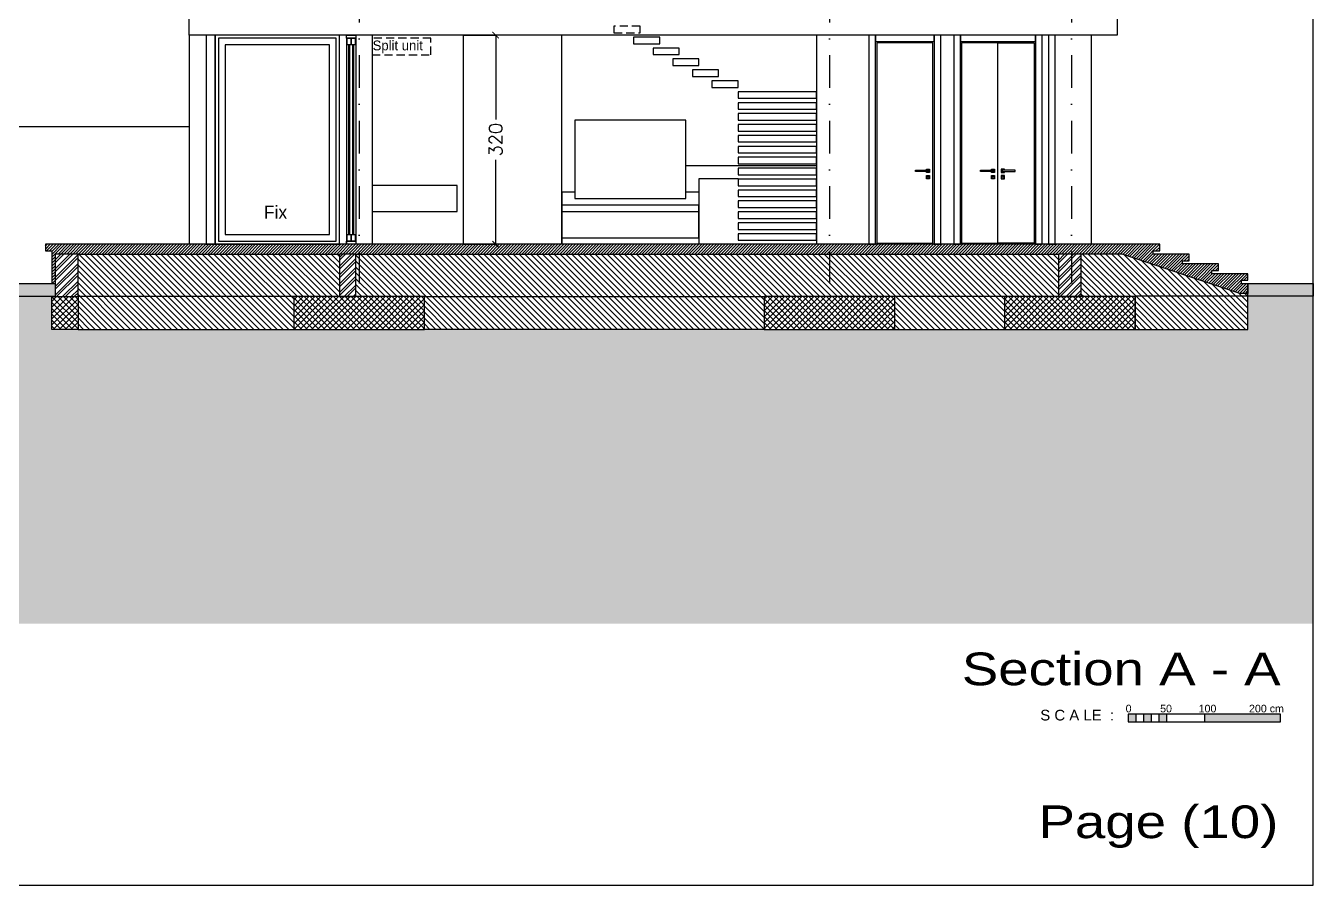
# Model space of a CAD drawing. Header units: millimetres. Extents: x 118878 to 201916, y 10986 to 20993.
# Drawn here: x 191946 to 193916, y 11963 to 13277 of the extents above; entities that cross this region are included whole.
import ezdxf
from ezdxf.enums import TextEntityAlignment as Align

# ---------------------------------------------------------------- set-up
doc = ezdxf.new("R2010")
doc.units = ezdxf.units.MM
doc.header["$LTSCALE"] = 100
doc.linetypes.add('DASHDOT', pattern=[1, 0.5, -0.25, 0, -0.25])
doc.linetypes.add('HIDDEN2', pattern=[0.1875, 0.125, -0.0625])
for name, color, linetype in [('0-hatch', 253, 'Continuous'), ('0-WIN', 187, 'Continuous'), ('1', 1, 'Continuous'), ('2', 2, 'Continuous'), ('3', 3, 'Continuous'), ('4', 4, 'Continuous'), ('7', 7, 'Continuous'), ('8', 8, 'HIDDEN2'), ('AX', 1, 'Continuous'), ('furniture faz2', 181, 'Continuous'), ('SH', 1, 'Continuous'), ('text', 201, 'Continuous')]:
    doc.layers.add(name, color=color, linetype=linetype)
doc.styles.add('1', font='romans.shx')
doc.styles.add('SH2', font='arial.ttf')
doc.styles.add('SHEET', font='andlso.ttf')
doc.dimstyles.new('100', dxfattribs={"dimtxt": 20, "dimasz": 10, "dimexe": 0, "dimexo": 0, "dimgap": 5, "dimtad": 0, "dimdec": 0, "dimzin": 0, "dimdsep": 46, "dimtxsty": '1', "dimblk": 'ARCHTICK', "dimcen": 0, "dimclrd": 8, "dimclre": 8, "dimclrt": 2, "dimadec": 0, "dimazin": 0, "dimtfac": 1, "dimtdec": 0, "dimtofl": 0, "dimtmove": 2, "dimatfit": 3, "dimldrblk": 'ARCHTICK', "dimfxl": 1, "dimtolj": 1, "dimtzin": 0, "dimarcsym": 0})

# ---------------------------------------------------------------- blocks, each defined once
blk = doc.blocks.new('D-E-115')
at = {"layer": '1'}
blk.add_line((-10, 0), (-125, 0), dxfattribs=at)
for points in [[(-135, 0), (-125, 0), (-125, 320), (-135, 320)], [(-125, 310), (-10, 310), (-10, 320), (-125, 320)], [(-10, 0), (0, 0), (0, 320), (-10, 320)], [(-74, 111.5), (-94, 111.5), (-94, 113.5), (-74, 113.5)], [(-72.5, 100), (-77.5, 100), (-77.5, 105), (-72.5, 105)], [(-62.5, 100), (-57.5, 100), (-57.5, 105), (-62.5, 105)], [(-61, 111.5), (-41, 111.5), (-41, 113.5), (-61, 113.5)]]:
    blk.add_lwpolyline(points, close=True, dxfattribs=at)
for points in [[(-77.5, 113.5), (-77.5, 115), (-72.5, 115), (-72.5, 110), (-77.5, 110), (-77.5, 111.5)], [(-57.5, 113.5), (-57.5, 115), (-62.5, 115), (-62.5, 110), (-57.5, 110), (-57.5, 111.5)]]:
    blk.add_lwpolyline(points, dxfattribs=at)
for centre in [(-75, 102.5), (-60, 102.5)]:
    blk.add_circle(centre, 1.5, dxfattribs=at)
at = {"layer": '2'}
for points in [[(-123, 2), (-67.5, 2), (-67.5, 308), (-123, 308)], [(-12, 2), (-67.5, 2), (-67.5, 308), (-12, 308)]]:
    blk.add_lwpolyline(points, close=True, dxfattribs=at)
blk = doc.blocks.new('D-E-90-2')
at = {"layer": '1'}
blk.add_line((-10, 0), (-100, 0), dxfattribs=at)
for points in [[(-110, 0), (-100, 0), (-100, 320), (-110, 320)], [(-100, 310), (-10, 310), (-10, 320), (-100, 320)], [(-10, 0), (0, 0), (0, 320), (-10, 320)], [(-18.5, 111.5), (-38.5, 111.5), (-38.5, 113.5), (-18.5, 113.5)], [(-17, 100), (-22, 100), (-22, 105), (-17, 105)]]:
    blk.add_lwpolyline(points, close=True, dxfattribs=at)
blk.add_lwpolyline([(-22, 113.5), (-22, 115), (-17, 115), (-17, 110), (-22, 110), (-22, 111.5)], dxfattribs=at)
blk.add_circle((-19.5, 102.5), 1.5, dxfattribs=at)
at = {"layer": '2'}
blk.add_lwpolyline([(-98, 2), (-12, 2), (-12, 308), (-98, 308)], close=True, dxfattribs=at)
blk = doc.blocks.new('W-S-2')
at = {"layer": '0-WIN'}
for p, q in [((-14, -5), (-14, -320)), ((0, -5), (0, -315))]:
    blk.add_line(p, q, dxfattribs=at)
for points in [[(0, 0), (0, -5), (-14, -5), (-14, 0)], [(-7, -5), (-7, -15), (-13, -15), (-13, -5)], [(-9, -305), (-9, -15), (-11, -15), (-11, -305)], [(-1, -5), (-1, -15), (-7, -15), (-7, -5)], [(-3, -305), (-3, -15), (-5, -15), (-5, -305)], [(0, -315), (0, -320), (-14, -320), (-14, -315)], [(-7, -305), (-7, -315), (-13, -315), (-13, -305)], [(-1, -305), (-1, -315), (-7, -315), (-7, -305)]]:
    blk.add_lwpolyline(points, close=True, dxfattribs=at)
blk = doc.blocks.new('W-0225')
for points in [[(-204, 0), (-190, 0), (-190, 320), (-204, 320)], [(-190, 0), (0, 0), (0, 320), (-190, 320)], [(-185, 5), (-5, 5), (-5, 315), (-185, 315)], [(-175, 15), (-15, 15), (-15, 305), (-175, 305)]]:
    blk.add_lwpolyline(points, close=True)
at = {"style": 'SHEET'}
blk.add_text('Fix', height=20, dxfattribs=at).set_placement((-115.7, 39.1))
blk = doc.blocks.new('ax-elev-03')
at = {"layer": 'AX', "color": 8, "linetype": 'DASHDOT'}
for p, q in [((-1090, 0), (-1090, -1250)), ((-370, 0), (-370, -1250)), ((0, 0), (0, -1250))]:
    blk.add_line(p, q, dxfattribs=at)
blk = doc.blocks.new('_ArchTick')
at = {"color": 0, "linetype": 'ByBlock', "const_width": 0.15}
blk.add_lwpolyline([(-0.5, -0.5), (0.5, 0.5)], dxfattribs=at)
blk = doc.blocks.new('*D123')
at = {"layer": '3', "color": 8, "lineweight": -2, "transparency": 16777216}
for p, q in [((192616, 13263), (192665, 13263)), ((192665, 13263), (192665, 13133.7)), ((192665, 12943), (192665, 13072.3)), ((192616, 12943), (192665, 12943))]:
    blk.add_line(p, q, dxfattribs=at)
at = {"layer": 'Defpoints', "color": 0, "transparency": 16777216}
for p in [(192616, 13263), (192665, 13263), (192616, 12943)]:
    blk.add_point(p, dxfattribs=at)
at = {"layer": '3', "color": 8, "lineweight": -2, "transparency": 16777216, "xscale": 10, "yscale": 10, "zscale": 10}
for p, rotation in [((192665, 13263), 90), ((192665, 12943), 270)]:
    blk.add_blockref('_ArchTick', p, dxfattribs=dict(at, rotation=rotation))
at = {"layer": '3', "color": 2, "transparency": 16777216, "insert": (192665, 13103), "char_height": 20, "attachment_point": 5, "rotation": 90, "style": '1'}
blk.add_mtext('\\A1;320', dxfattribs=at)

msp = doc.modelspace()

# ---------------------------------------------------------------- hatches: boundary and pattern name
at = {"layer": '0-hatch'}
h = msp.add_hatch(dxfattribs=at)
h.set_pattern_fill('ANSI31', color=253)
h.set_pattern_definition([(45, (-2195, -400), (-2.24506403, 2.24506403), [])])
h.paths.add_polyline_path([(193681, 12943), (191976, 12943), (191976, 12933), (191986, 12933), (191986, 12883), (191991, 12883), (191991, 12928), (192026, 12928), (192426, 12928), (192451, 12928), (193526, 12928), (193561, 12928), (193623.5, 12928), (193803.5, 12868), (193816, 12868), (193816, 12883), (193806, 12883), (193806, 12888), (193816, 12888), (193816, 12898), (193761, 12898), (193761, 12903), (193771, 12903), (193771, 12913), (193716, 12913), (193716, 12918), (193726, 12918), (193726, 12928), (193671, 12928), (193671, 12933), (193681, 12933)])
h = msp.add_hatch(dxfattribs=at)
h.set_pattern_fill('ANSI32', color=253)
h.set_pattern_definition([(45, (-2195, -400), (-6.7351921, 6.7351921), []), (45, (-2190.51, -400), (-6.7351921, 6.7351921), [])])
h.paths.add_polyline_path([(193561, 12928), (193526, 12928), (193526, 12863), (193561, 12863)])
h.paths.add_polyline_path([(192451, 12928), (192426, 12928), (192426, 12863), (192451, 12863)])
h.paths.add_polyline_path([(192026, 12928), (191991, 12928), (191991, 12863), (192026, 12863)])
h = msp.add_hatch(dxfattribs=at)
h.set_pattern_fill('ANSI31', color=253, scale=2, angle=90)
h.set_pattern_definition([(135, (193717.284, 12836.384), (-4.490128, -4.490128), [])])
h.paths.add_polyline_path([(193816, 12863.8), (193643.5, 12863.8), (193643.5, 12813), (193816, 12813)])
h.paths.add_polyline_path([(193443.5, 12863), (193276, 12863), (193276, 12813), (193443.5, 12813)])
h.paths.add_polyline_path([(193076, 12863), (192556, 12863), (192556, 12813), (193076, 12813)])
h.paths.add_polyline_path([(192356, 12863), (192026, 12863), (192026, 12813), (192356, 12813)])
h.paths.add_polyline_path([(193623.5, 12928), (193561, 12928), (193561, 12863), (193643.5, 12863), (193643.5, 12863.8), (193816, 12863.8), (193816, 12868), (193803.5, 12868)])
h.paths.add_polyline_path([(193526, 12928), (192451, 12928), (192451, 12863), (192556, 12863), (193076, 12863), (193276, 12863), (193443.5, 12863), (193526, 12863)])
h.paths.add_polyline_path([(192426, 12928), (192026, 12928), (192026, 12863), (192356, 12863), (192426, 12863)])
h = msp.add_hatch(color=253, dxfattribs=at)
h.dxf.hatch_style = 1
h.paths.add_polyline_path([(193816, 12883), (193916, 12883), (193916, 12863.8), (193816, 12863.8)])
h.paths.add_polyline_path([(191991, 12863), (191131, 12863), (191131, 12883), (191991, 12883)])
h.paths.add_polyline_path([(190916, 12863), (191116, 12863), (191116, 12883), (190916, 12883)])
h = msp.add_hatch(dxfattribs=at)
h.set_pattern_fill('AR-PARQ1', color=253, scale=0.2, angle=45)
h.paths.add_polyline_path([(193916, 12863.8), (193816, 12863.8), (193816, 12813), (193643.5, 12813), (193443.5, 12813), (193276, 12813), (193076, 12813), (192556, 12813), (192356, 12813), (192026, 12813), (191986, 12813), (191986, 12863), (191467.4, 12863), (191467.4, 12862.6), (191482.7, 12842.3), (191451.9, 12842.3), (191467.3, 12862.8), (191467.1, 12863), (191184.1, 12863), (191156, 12863), (191156, 12813), (191116, 12813), (191116, 12863), (190916, 12863), (190916, 12363), (193916, 12363)])
h.paths.add_polyline_path([(191482.7, 12792.3), (191451.9, 12792.3), (191467.3, 12812.8), (191467.1, 12813), (191467.4, 12813), (191467.4, 12812.6)], flags=16)
h.paths.add_polyline_path([(191161.1, 12825.3), (191161.1, 12850.7), (191143.1, 12850.7), (191143.1, 12825.3)], flags=24)
h.paths.add_polyline_path([(191313.9, 12824.9), (191187.7, 12824.9), (191187.7, 12868.2), (191313.9, 12868.2)], flags=9)
h.paths.add_polyline_path([(191352.4, 12768), (191236.5, 12768), (191236.5, 12811.3), (191352.4, 12811.3)], flags=24)
h.paths.add_polyline_path([(191375.1, 12758.1), (191491.1, 12758.1), (191491.1, 12794.8), (191375.1, 12794.8)], flags=24)
h.paths.add_polyline_path([(191375.1, 12803.1), (191491.1, 12803.1), (191491.1, 12839.8), (191375.1, 12839.8)], flags=24)
h = msp.add_hatch(dxfattribs=at)
h.set_pattern_fill('ANSI37', color=253, scale=2)
h.set_pattern_definition([(45, (-2195, -400), (-4.49012806, 4.49012806), []), (135, (-2195, -400), (-4.49012806, -4.49012806), [])])
h.paths.add_polyline_path([(193643.5, 12863), (193443.5, 12863), (193443.5, 12813), (193643.5, 12813)])
h.paths.add_polyline_path([(193276, 12863), (193076, 12863), (193076, 12813), (193276, 12813)])
h.paths.add_polyline_path([(192556, 12863), (192356, 12863), (192356, 12813), (192556, 12813)])
h.paths.add_polyline_path([(192026, 12863), (191986, 12863), (191986, 12813), (192026, 12813)])
h.paths.add_polyline_path([(191116, 12813), (191156, 12813), (191156, 12863), (191116, 12863)])
at = {"layer": 'SH'}
h = msp.add_hatch(color=256, dxfattribs=at)
h.paths.add_polyline_path([(193644.6, 12224.6), (193632.9, 12224.6), (193632.9, 12213), (193644.6, 12213)])
h.paths.add_polyline_path([(193667.9, 12224.6), (193656.2, 12224.6), (193656.2, 12213), (193667.9, 12213)])
h.paths.add_polyline_path([(193691.2, 12224.6), (193679.5, 12224.6), (193679.5, 12213), (193691.2, 12213)])
h.paths.add_polyline_path([(193866, 12224.6), (193749.4, 12224.6), (193749.4, 12213), (193866, 12213)])

# ---------------------------------------------------------------- linework, layer by layer
at = {"layer": '1'}
for p, q in [((192616, 12943), (192616, 13263)), ((192766, 12943), (192766, 13263)), ((191131, 13123), (192196, 13123))]:
    msp.add_line(p, q, dxfattribs=at)
for points in [[(192786, 13013), (192956, 13013), (192956, 13133), (192786, 13133)], [(192766, 12953), (192976, 12953), (192976, 13003), (192766, 13003)], [(192766, 12993), (192976, 12993), (192976, 13003), (192766, 13003)]]:
    msp.add_lwpolyline(points, close=True, dxfattribs=at)
for points in [[(193156, 13063), (192956, 13063)], [(193036, 13043), (192976, 13043), (192976, 12943)], [(192476, 12993), (192606, 12993), (192606, 13033), (192476, 13033)], [(192786, 13023), (192766, 13023), (192766, 12943)], [(192976, 13023), (192956, 13023)]]:
    msp.add_lwpolyline(points, dxfattribs=at)
at = {"layer": '2'}
for p, q in [((192196, 13263), (192196, 12943)), ((192476, 13263), (192476, 12943)), ((193156, 13263), (193156, 12943)), ((192356, 12863), (192026, 12863)), ((192556, 12863), (193076, 12863)), ((193443.5, 12863), (193276, 12863)), ((192026, 12813), (192356, 12813)), ((193076, 12813), (192556, 12813)), ((193276, 12813), (193443.5, 12813))]:
    msp.add_line(p, q, dxfattribs=at)
for points in [[(192876, 13249.8), (192916, 13249.8), (192916, 13259.8), (192876, 13259.8)], [(192906, 13233.1), (192946, 13233.1), (192946, 13243.1), (192906, 13243.1)], [(192936, 13216.4), (192976, 13216.4), (192976, 13226.4), (192936, 13226.4)], [(192966, 13199.7), (193006, 13199.7), (193006, 13209.7), (192966, 13209.7)], [(192996, 13183), (193036, 13183), (193036, 13193), (192996, 13193)], [(193036, 13166.3), (193156, 13166.3), (193156, 13176.3), (193036, 13176.3)], [(193036, 13149.6), (193156, 13149.6), (193156, 13159.6), (193036, 13159.6)], [(193036, 13132.9), (193156, 13132.9), (193156, 13142.9), (193036, 13142.9)], [(193036, 13116.2), (193156, 13116.2), (193156, 13126.2), (193036, 13126.2)], [(193036, 13099.5), (193156, 13099.5), (193156, 13109.5), (193036, 13109.5)], [(193036, 13082.8), (193156, 13082.8), (193156, 13092.8), (193036, 13092.8)], [(193036, 13066.1), (193156, 13066.1), (193156, 13076.1), (193036, 13076.1)], [(193036, 13049.4), (193156, 13049.4), (193156, 13059.4), (193036, 13059.4)], [(193036, 13032.7), (193156, 13032.7), (193156, 13042.7), (193036, 13042.7)], [(193036, 13016), (193156, 13016), (193156, 13026), (193036, 13026)], [(193036, 12999.3), (193156, 12999.3), (193156, 13009.3), (193036, 13009.3)], [(193036, 12982.6), (193156, 12982.6), (193156, 12992.6), (193036, 12992.6)], [(193036, 12965.9), (193156, 12965.9), (193156, 12975.9), (193036, 12975.9)], [(193036, 12949.2), (193156, 12949.2), (193156, 12959.2), (193036, 12959.2)], [(193643.5, 12813), (193816, 12813), (193816, 12863.8), (193643.5, 12863.8)]]:
    msp.add_lwpolyline(points, close=True, dxfattribs=at)
at = {"layer": '3'}
msp.add_line((193576, 13263), (193576, 12943), dxfattribs=at)
msp.add_lwpolyline([(190916, 11963), (193916, 11963), (193916, 14963), (190916, 14963)], close=True, dxfattribs=at)
at = {"layer": '4'}
for p, q in [((192196, 13263), (192196, 13343)), ((193616, 13328), (193616, 13263)), ((193616, 13263), (192196, 13263))]:
    msp.add_line(p, q, dxfattribs=at)
for points in [[(193511, 12943), (193521, 12943), (193521, 13263), (193511, 13263)], [(192026, 12813), (191986, 12813), (191986, 12863), (192026, 12863)], [(192356, 12813), (192556, 12813), (192556, 12863), (192356, 12863)], [(193076, 12813), (193276, 12813), (193276, 12863), (193076, 12863)], [(193443.5, 12813), (193643.5, 12813), (193643.5, 12863), (193443.5, 12863)]]:
    msp.add_lwpolyline(points, close=True, dxfattribs=at)
at = {"layer": '7'}
for p, q in [((192026, 12928), (192426, 12928)), ((192451, 12928), (193526, 12928))]:
    msp.add_line(p, q, dxfattribs=at)
for points in [[(193806, 12883), (193806, 12888), (193816, 12888), (193816, 12898), (193761, 12898), (193761, 12903), (193771, 12903), (193771, 12913), (193716, 12913), (193716, 12918), (193726, 12918), (193726, 12928), (193671, 12928), (193671, 12933), (193681, 12933), (193681, 12943), (191976, 12943), (191976, 12933), (191986, 12933), (191986, 12883)], [(193806, 12883), (193816, 12883), (193816, 12868), (193803.5, 12868), (193623.5, 12928), (193561, 12928)]]:
    msp.add_lwpolyline(points, dxfattribs=at)
for points in [[(191991, 12863), (192026, 12863), (192026, 12928), (191991, 12928)], [(192426, 12863), (192451, 12863), (192451, 12928), (192426, 12928)], [(193526, 12863), (193561, 12863), (193561, 12928), (193526, 12928)], [(191991, 12863), (191131, 12863), (191131, 12883), (191991, 12883)], [(193816, 12883), (193916, 12883), (193916, 12863.8), (193816, 12863.8)]]:
    msp.add_lwpolyline(points, close=True, dxfattribs=at)
at = {"layer": '8'}
msp.add_lwpolyline([(192846, 13266.5), (192886, 13266.5), (192886, 13276.5), (192846, 13276.5)], close=True, dxfattribs=at)
at = {"layer": 'furniture faz2', "linetype": 'HIDDEN2'}
msp.add_lwpolyline([(192476, 13233), (192566, 13233), (192566, 13258), (192476, 13258)], dxfattribs=at)
at = {"layer": 'SH'}
for p, q in [((193644.6, 12224.6), (193644.6, 12213)), ((193656.2, 12224.6), (193656.2, 12213)), ((193667.9, 12224.6), (193667.9, 12213)), ((193679.5, 12224.6), (193679.5, 12213)), ((193691.2, 12224.6), (193691.2, 12213)), ((193749.4, 12224.6), (193749.4, 12213))]:
    msp.add_line(p, q, dxfattribs=at)
msp.add_lwpolyline([(193632.9, 12213), (193866, 12213), (193866, 12224.6), (193632.9, 12224.6)], close=True, dxfattribs=at)

# ---------------------------------------------------------------- block references
at = {"layer": '0-WIN'}
msp.add_blockref('W-0225', (192426, 12943), dxfattribs=at)
at = {"layer": '1'}
for name, p in [('W-S-2', (192451, 13263)), ('D-E-90-2', (193346, 12943)), ('D-E-115', (193501, 12943))]:
    msp.add_blockref(name, p, dxfattribs=at)
at = {"layer": '3'}
msp.add_blockref('ax-elev-03', (193546, 14133), dxfattribs=at)

# ---------------------------------------------------------------- texts
at = {"layer": 'furniture faz2', "style": 'SHEET'}
msp.add_text('Split unit', height=15, dxfattribs=at).set_placement((192476.7, 13239.6))
at = {"layer": 'SH', "style": 'SH2'}
for s, height, p in [('0', 11.7, (193628.9, 12227.3)), ('50', 11.65, (193681.7, 12227.3)), ('100', 11.65, (193740.6, 12227.3)), ('200 cm', 11.65, (193817.7, 12227.3))]:
    msp.add_text(s, height=height, dxfattribs=at).set_placement(p)
at = {"layer": 'SH', "color": 1, "style": 'SH2'}
msp.add_text('S C A LE  : ', height=16.345, dxfattribs=at).set_placement((193498.3, 12214.9))
at = {"layer": 'text', "style": 'SHEET', "width": 1.25}
for s, p in [('Section A - A', (193866, 12268.8)), ('Page (10)', (193862.6, 12035))]:
    msp.add_text(s, height=50, dxfattribs=at).set_placement(p, align=Align.RIGHT)

# ---------------------------------------------------------------- dimensions: what is measured, and where the dimension line sits
at = {"layer": '3'}
dim = msp.add_linear_dim(base=(192665, 13263), p1=(192616, 12943), p2=(192616, 13263), angle=90, dimstyle='100', dxfattribs=at)
dim.commit()
dim.dimension.update_dxf_attribs({"geometry": '*D123', "text_midpoint": (192665, 13103)})

doc.saveas('drawing.dxf')
